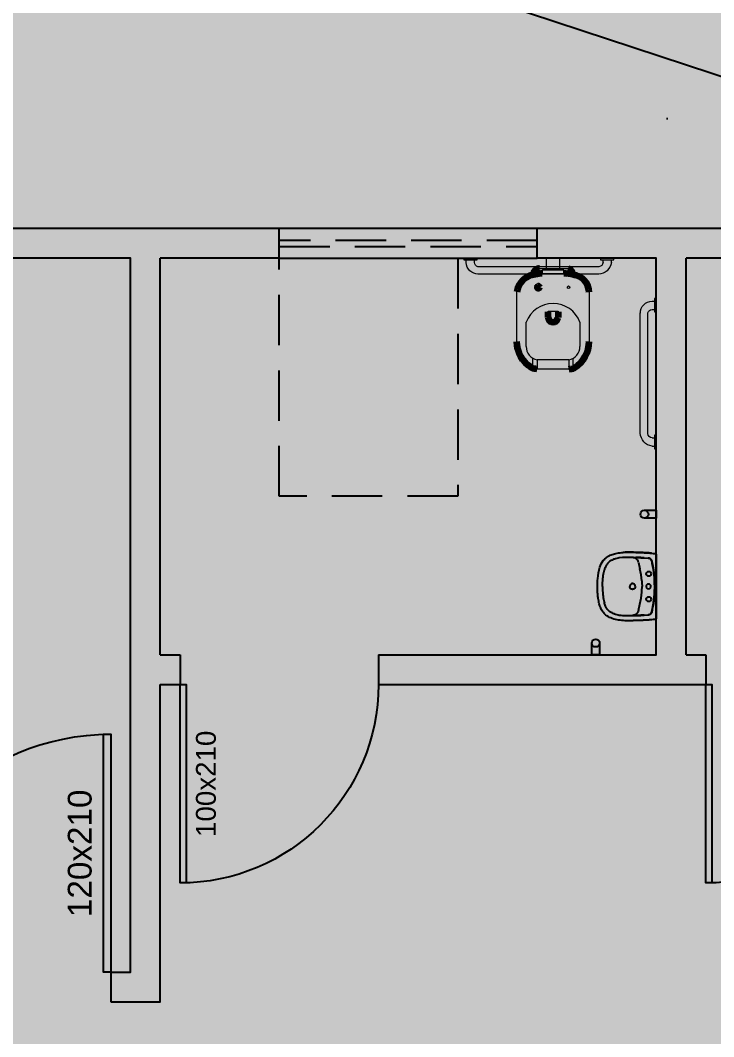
# Model space of a CAD drawing. Header units: centimetres. Extents: x 0 to 1099704, y -139216 to 99734.
# Drawn here: x 854450 to 854799, y -24378 to -23866 of the extents above; entities that cross this region are included whole.
import ezdxf
from ezdxf.enums import TextEntityAlignment as Align

# ---------------------------------------------------------------- set-up
doc = ezdxf.new("R2010")
doc.units = ezdxf.units.CM
doc.header["$LTSCALE"] = 4
doc.linetypes.add('DASHED2', pattern=[9.525, 6.35, -3.175])
for name, color, linetype in [('0.1', 1, 'Continuous'), ('0.2', 2, 'Continuous'), ('0.4', 4, 'Continuous'), ('0.6', 6, 'Continuous'), ('02-CONT', 2, 'Continuous'), ('08', 8, 'Continuous'), ('PDF1_PH - Metal', 253, 'Continuous'), ('PROJEÇÕES', 1, 'DASHED2')]:
    doc.layers.add(name, color=color, linetype=linetype)
doc.layers.add('PDF1_PH - Alv Construir', color=6, linetype='Continuous', lineweight=40)
doc.styles.add('2mm 1-50', font='arial.ttf', dxfattribs={"height": 0.1})

# ---------------------------------------------------------------- blocks, each defined once
blk = doc.blocks.new('1_00e')
blk.add_lwpolyline([(-28.41, -52.25), (-25.41, -52.25), (-25.41, 47.75), (-28.41, 47.75)], close=True)
at = {"color": 1}
blk.add_arc((-28.41, -52.25), 100, 0, 90, dxfattribs=at)
blk = doc.blocks.new('Barra 3')
at = {"layer": 'PDF1_PH - Metal', "lineweight": 9}
for points in [[(19245.14, 25719.84), (19252, 25719.84), (19252, 25718.98), (19245.14, 25718.98)], [(19315, 25719.84), (19321.85, 25719.84), (19321.85, 25718.98), (19315, 25718.98)]]:
    blk.add_lwpolyline(points, close=True, dxfattribs=at)
for points in [[(19246.43, 25717.69), (19246.43, 25718.98)], [(19250.71, 25717.69), (19250.71, 25718.98)], [(19316.28, 25717.69), (19316.28, 25718.98)], [(19320.57, 25717.69), (19320.57, 25718.98)], [(19252.86, 25715.55), (19314.57, 25715.55)], [(19252.86, 25711.69), (19314.57, 25711.69)]]:
    blk.add_lwpolyline(points, dxfattribs=at)
for centre, radius, start, end in [((19253.42, 25718.76), 7.08, 188.6936, 267.1299), ((19253.01, 25717.84), 2.3, 183.7735, 266.2236), ((19314.35, 25717.92), 6.22, 270.0361, 357.9477), ((19314, 25717.77), 2.29, 284.5016, 358.1815)]:
    blk.add_arc(centre, radius, start, end, dxfattribs=at)
blk = doc.blocks.new('bacia sanit')
at = {"layer": 'PDF1_PH - Metal', "lineweight": 9}
for points in [[(16873.71, 24771.42), (16899, 24771.42)], [(16889.14, 24766.71), (16889.57, 24766.71), (16890, 24766.71), (16890.43, 24766.71), (16890.85, 24766.71), (16899.43, 24766.71), (16899.85, 24766.71), (16900.28, 24766.71), (16900.71, 24766.71), (16901.14, 24766.71), (16901.57, 24766.71)], [(16912.79, 24763.28), (16907.67, 24763.28)], [(16861.71, 24745.85), (16861.71, 24746.14), (16861.71, 24759.85), (16861.71, 24760.71)], [(16862.57, 24758.14), (16862.57, 24757.71), (16862.57, 24757.28), (16862.57, 24748.71), (16862.57, 24748.28), (16862.57, 24747.85)], [(16863, 24747.42), (16863, 24747.42), (16863.43, 24747.42), (16863.85, 24747.42), (16864.28, 24747.42), (16864.28, 24753), (16864.28, 24758.57), (16863.85, 24758.57), (16863.43, 24758.57), (16863, 24758.57)], [(16908.43, 24761.14), (16912.71, 24761.14), (16913.14, 24761.14)], [(16908.43, 24761.14), (16908.43, 24760.71), (16908.43, 24760.28), (16908.43, 24759.85), (16908.43, 24759.42), (16908.43, 24758.99), (16908.43, 24758.57), (16908.43, 24758.14), (16908.43, 24757.71), (16908.43, 24757.28), (16908.43, 24756.85), (16908.43, 24756.42)], [(16913.14, 24761.14), (16913.14, 24760.71), (16913.14, 24760.28), (16913.14, 24759.85), (16913.14, 24759.42), (16913.14, 24758.99), (16913.14, 24758.57), (16913.14, 24758.14), (16913.14, 24757.71), (16913.14, 24757.28), (16913.14, 24756.85), (16913.14, 24756.42), (16913.14, 24756), (16913.14, 24755.57), (16913.14, 24755.14), (16913.14, 24754.71), (16913.14, 24754.28), (16913.14, 24753.85), (16913.14, 24753.42), (16913.14, 24753), (16913.14, 24752.57), (16913.14, 24752.14), (16913.14, 24751.71), (16913.14, 24751.28), (16913.14, 24750.85), (16913.14, 24750.42), (16913.14, 24750), (16913.14, 24749.57), (16913.14, 24749.14), (16913.14, 24748.71), (16913.14, 24748.28), (16913.14, 24747.85), (16913.14, 24747.42), (16913.14, 24747), (16913.14, 24746.57), (16913.14, 24746.14), (16913.14, 24745.71), (16913.14, 24745.28), (16913.14, 24744.85)], [(16861.71, 24756.42), (16856.57, 24756.42)], [(16884.43, 24750.42), (16884, 24750.42), (16883.57, 24750.42), (16883.57, 24750.85), (16883.57, 24751.28), (16883.57, 24751.71), (16883.57, 24752.14), (16883.57, 24752.57), (16883.57, 24753), (16883.57, 24753.42), (16883.57, 24753.85), (16883.57, 24754.28), (16883.57, 24754.71), (16883.57, 24755.14), (16883.57, 24755.57), (16884, 24755.57), (16884, 24755.57)], [(16908.43, 24756.42), (16908.43, 24756), (16908.43, 24755.57), (16908.43, 24755.14), (16908.43, 24754.71), (16908.43, 24754.28), (16908.43, 24753.85), (16908.43, 24753.42), (16908.43, 24753), (16908.43, 24752.57), (16908.43, 24752.14), (16908.43, 24751.71), (16908.43, 24751.28), (16908.43, 24750.85), (16908.43, 24750)], [(16861.71, 24749.57), (16856.57, 24749.57)], [(16908.43, 24750), (16908.43, 24749.57), (16908.43, 24749.14), (16908.43, 24748.71), (16908.43, 24748.28), (16908.43, 24747.85), (16908.43, 24747.42), (16908.43, 24747), (16908.43, 24746.57), (16908.43, 24746.14), (16908.43, 24745.71), (16908.43, 24745.28), (16908.43, 24744.85)], [(16912.79, 24742.71), (16907.61, 24742.71)], [(16908.43, 24744.85), (16912.71, 24744.85), (16913.14, 24744.85)], [(16908.43, 24744.85), (16912.71, 24744.85), (16913.14, 24744.85)], [(16901.57, 24739.28), (16901.14, 24739.28), (16900.71, 24739.28), (16900.28, 24739.28), (16899.43, 24739.28), (16890.85, 24739.28), (16890.43, 24739.28), (16890, 24739.28), (16889.57, 24739.28), (16889.14, 24739.28)], [(16899, 24734.57), (16873.71, 24734.57)]]:
    blk.add_lwpolyline(points, dxfattribs=at)
at = {"layer": 'PDF1_PH - Metal', "lineweight": 211}
for points in [[(16913.14, 24761.14, 0.086524), (16912.56, 24763.93, 0.264906), (16899, 24771.42)], [(16913.14, 24744.85, -0.086524), (16912.56, 24742.06, -0.264906), (16899, 24734.57)]]:
    blk.add_lwpolyline(points, format="xyb", dxfattribs=at)
blk.add_lwpolyline([(16889.14, 24753), (16889.14, 24753), (16889.14, 24753)], dxfattribs=at)
at = {"layer": 'PDF1_PH - Metal', "lineweight": 9}
blk.add_circle((16871.35, 24760.92), 0.643, dxfattribs=at)
at = {"layer": 'PDF1_PH - Metal', "lineweight": 211}
blk.add_circle((16871.35, 24745.5), 0.643, dxfattribs=at)
for centre, radius, start, end in [((16873.98, 24762.47), 8.95, 90.3217, 157.8056), ((16864.8, 24759.86), 3.2, 88.1661, 164.6032), ((16890.78, 24757.22), 26.53, 161.0139, 177.0973), ((16885.38, 26015.07), 1259.51, 269.93472, 270.06528), ((16886.55, 24753), 2.59, 275.8679, 84.1321), ((16892.2, 24749.58), 28, 184.427, 198.8013), ((16885.38, 23700.83), 1049.59, 89.92167, 90.07833), ((16864.77, 24745.99), 3.06, 177.2926, 274.2593), ((16875.2, 24744.92), 10.46, 204.627, 261.8049)]:
    blk.add_arc(centre, radius, start, end, dxfattribs=at)
at = {"layer": 'PDF1_PH - Metal', "lineweight": 9}
for centre, radius, start, end in [((16894.4, 24753), 14.69, 110.9822, 249.0178), ((16901.65, 24759.8), 6.91, 11.172, 90.6439), ((16863, 24758.14), 0.429, 90, 180), ((16863, 24747.85), 0.429, 180, 270), ((16901.65, 24746.19), 6.91, 269.3561, 348.828)]:
    blk.add_arc(centre, radius, start, end, dxfattribs=at)
blk = doc.blocks.new('L.51_P')
at = {"layer": '08'}
for p, q in [((-249.5, 0), (-249.2, 0)), ((-249.2, 0), (249.2, 0)), ((249.5, 0), (249.2, 0)), ((-262.3, -36.3), (-262.3, -36.3)), ((-259.4, -8.7), (-259.4, -8.7)), ((-225.5, -94.9), (-223.9, -63.4)), ((-225.5, -95), (-223.8, -63.4)), ((-161.4, -27.5), (-161.4, -27.5)), ((0, -12.3), (0, -12.4)), ((161.4, -27.5), (161.4, -27.5)), ((225.5, -95), (223.8, -63.4)), ((225.5, -94.9), (223.9, -63.4)), ((259.4, -8.7), (259.4, -8.7)), ((262.3, -36.3), (262.3, -36.3)), ((-225.5, -94.9), (-225.5, -95)), ((-188.7, -139.6), (-140.3, -128.7)), ((188.7, -139.6), (140.3, -128.7)), ((225.5, -94.9), (225.5, -95)), ((-268.7, -260), (-268.7, -260)), ((268.7, -260), (268.7, -260)), ((-215.8, -329.2), (-215.8, -329.2)), ((215.8, -329.2), (215.8, -329.2))]:
    blk.add_line(p, q, dxfattribs=at)
at = {"layer": '08', "ltscale": 27.502596}
for centre in [(-100, -59.3), (100, -59.3)]:
    blk.add_circle(centre, 19, dxfattribs=at)
at = {"layer": '08'}
for centre, radius, start, end in [((0, -61.4), 19, 90, 270), ((0, -61.4), 19, 270, 90), ((10.4, -799.9), 687.9, 94.61605, 102.65503), ((-10.4, -799.9), 687.9, 77.34497, 85.38395)]:
    blk.add_arc(centre, radius, start, end, dxfattribs=at)
for centre, major_axis, ratio, start_param, end_param in [((-178.1, -186.8), (-49.3, 11.1), 0.999971, 0.133525, 0.210872), ((-237.8, -179.3), (-7.5, 6.62), 0.993745, 3.733046, 3.862859), ((-237.3, -179.3), (8.41, 5.42), 0.98852, 5.563301, 5.699979), ((0.3, -186.9), (-22.7, 2), 0.992499, 0.072609, 0.200275), ((0.1, -186.7), (-22.5, 0.5), 0.991671, 5.253548, 5.29957), ((0.1, -186.7), (-22.5, 0.9), 0.992169, 5.255337, 5.27196), ((-0.1, -186.7), (22.5, 0.9), 0.992169, 1.011226, 1.027848), ((-0.1, -186.7), (22.5, 0.5), 0.991671, 0.983616, 1.029637), ((-0.3, -186.9), (22.7, 2), 0.992499, 6.08291, 6.210576), ((178.1, -186.8), (49.3, 11.1), 0.999971, 6.072313, 6.14966)]:
    blk.add_ellipse(centre, major_axis=major_axis, ratio=ratio, start_param=start_param, end_param=end_param, dxfattribs=at)
for points, degree, knots in [([(-259.4, -8.7), (-259.3, -7.8), (-259, -6.9), (-258.3, -5.1), (-257.7, -4.1), (-256.2, -2.5), (-255.4, -1.8), (-253.5, -0.8), (-252.5, -0.4), (-250.8, -0.1), (-250.2, 0), (-249.5, 0)], 3, [0, 0, 0, 0, 0.279228, 0.279228, 0.609743, 0.609743, 0.933753, 0.933753, 1.252428, 1.252428, 1.448625, 1.448625, 1.448625, 1.448625]), ([(249.5, 0), (250.6, 0), (251.7, -0.2), (253.6, -0.8), (254.6, -1.3), (256.3, -2.6), (257, -3.3), (258.2, -5), (258.7, -6), (259.2, -7.6), (259.3, -8.1), (259.4, -8.7)], 3, [0, 0, 0, 0, 0.317814, 0.317814, 0.630623, 0.630623, 0.946539, 0.946539, 1.267049, 1.267049, 1.448529, 1.448529, 1.448529, 1.448529]), ([(-268.7, -260), (-270, -239.4), (-270, -218.7), (-269.2, -173.2), (-268.3, -148.4), (-266.7, -104.4), (-265.8, -85.1), (-264.2, -59.8), (-263.8, -53.8), (-263.2, -46.3), (-263.1, -44.8), (-262.8, -41.8), (-262.7, -40.4), (-262.5, -38.5), (-262.4, -37.8), (-262.4, -37), (-262.3, -36.8), (-262.3, -36.4), (-262.3, -36.3), (-262.3, -36.2), (-262.3, -36.2), (-262.3, -36.2)], 3, [0, 0, 0, 0, 6.207574, 6.207574, 13.657131, 13.657131, 19.458927, 19.458927, 21.24929, 21.24929, 21.72619, 21.72619, 22.164181, 22.164181, 22.393053, 22.393053, 22.550017, 22.550017, 22.706555, 22.706555, 22.800287, 22.800287, 22.800287, 22.800287]), ([(-262.3, -36.3), (-262.3, -36.5), (-262.3, -36.7), (-262.4, -36.9), (-262.6, -39.7), (-262.8, -42.6), (-263.1, -45.4), (-263.2, -47), (-263.3, -48.4), (-263.4, -50), (-263.6, -53.1), (-263.9, -56.1), (-264.1, -59.1), (-264.8, -69.8), (-265.4, -80.4), (-265.9, -91), (-266.4, -101.6), (-266.9, -112.2), (-267.3, -122.8), (-267.4, -125.4), (-267.5, -128), (-267.6, -130.6), (-267.7, -133.2), (-267.8, -135.8), (-267.9, -138.4), (-268.4, -151.9), (-268.8, -165.6), (-269.2, -179.3), (-269.3, -183.4), (-269.4, -187.6), (-269.5, -191.7), (-269.5, -195.7), (-269.6, -199.6), (-269.7, -203.5), (-269.9, -221.4), (-269.9, -239.3), (-268.9, -257.2), (-268.8, -258.1), (-268.7, -259.1), (-268.7, -260)], 3, [171.986581, 171.986581, 171.986581, 171.986581, 172.747492, 172.747492, 172.747492, 184.841953, 184.841953, 184.841953, 191.474069, 191.474069, 191.474069, 204.41633, 204.41633, 204.41633, 249.640497, 249.640497, 249.640497, 294.864664, 294.864664, 294.864664, 305.912278, 305.912278, 305.912278, 316.959891, 316.959891, 316.959891, 374.321134, 374.321134, 374.321134, 391.68978, 391.68978, 391.68978, 408.14059, 408.14059, 408.14059, 482.929639, 482.929639, 482.929639, 486.839965, 486.839965, 486.839965, 486.839965]), ([(-223.9, -63.4), (-223.6, -57.9), (-221.8, -52.5), (-218.7, -48), (-216.5, -44.8), (-213.7, -42), (-210.5, -39.9), (-207.5, -38), (-204.3, -36.5), (-200.9, -35.8)], 3, [10.913289, 10.913289, 10.913289, 10.913289, 33.960328, 33.960328, 33.960328, 50.289489, 50.289489, 50.289489, 65.056953, 65.056953, 65.056953, 65.056953]), ([(-200.8, -35.8), (-205.4, -36.9), (-209.7, -38.9), (-213.6, -41.7), (-219, -47.5), (-222.2, -54.5), (-223.1, -57.4), (-223.7, -60.4), (-223.8, -63.4)], 5, [7.912422, 7.912422, 7.912422, 7.912422, 7.912422, 7.912422, 31.991346, 31.991346, 31.991346, 47.45316, 47.45316, 47.45316, 47.45316, 47.45316, 47.45316]), ([(-200.9, -35.8), (-176.6, -30.1), (-152.2, -25.2), (-127.7, -21.3), (-94.4, -17), (-60.9, -14.4), (-52.1, -13.8), (-43.2, -13.3), (-34.3, -13)], 5, [234.918202, 234.918202, 234.918202, 234.918202, 234.918202, 234.918202, 410.549748, 410.549748, 410.549748, 473.914825, 473.914825, 473.914825, 473.914825, 473.914825, 473.914825]), ([(0, -12.4), (-60.2, -12.4), (-120.3, -18.7), (-179.8, -31.2), (-186.8, -32.7), (-193.8, -34.2), (-200.8, -35.8)], 3, [460.253252, 460.253252, 460.253252, 460.253252, 715.762091, 715.762091, 715.762091, 745.806363, 745.806363, 745.806363, 745.806363]), ([(-34.3, -13), (-30.3, -12.8), (-26.3, -12.7), (-22.3, -12.6), (-15.4, -12.4), (-8.5, -12.3), (-1.6, -12.3), (-1.1, -12.3), (-0.5, -12.3), (0, -12.3)], 3, [59.347784, 59.347784, 59.347784, 59.347784, 76.617445, 76.617445, 76.617445, 106.129652, 106.129652, 106.129652, 108.418766, 108.418766, 108.418766, 108.418766]), ([(34.3, -13), (30.3, -12.8), (26.3, -12.7), (22.3, -12.6), (15.4, -12.4), (8.5, -12.3), (1.6, -12.3), (1.1, -12.3), (0.5, -12.3), (0, -12.3)], 3, [59.347784, 59.347784, 59.347784, 59.347784, 76.617445, 76.617445, 76.617445, 106.129652, 106.129652, 106.129652, 108.418717, 108.418717, 108.418717, 108.418717]), ([(0, -12.4), (60.2, -12.4), (120.3, -18.7), (179.8, -31.2), (186.8, -32.7), (193.8, -34.2), (200.8, -35.8)], 3, [460.253227, 460.253227, 460.253227, 460.253227, 715.76204, 715.76204, 715.76204, 745.806363, 745.806363, 745.806363, 745.806363]), ([(200.9, -35.8), (176.6, -30.1), (152.2, -25.2), (127.7, -21.3), (94.4, -17), (60.9, -14.4), (52.1, -13.8), (43.2, -13.3), (34.3, -13)], 5, [234.918202, 234.918202, 234.918202, 234.918202, 234.918202, 234.918202, 410.549748, 410.549748, 410.549748, 473.914825, 473.914825, 473.914825, 473.914825, 473.914825, 473.914825]), ([(200.8, -35.8), (206.3, -37.1), (211.3, -40), (215.3, -44), (216.8, -45.6), (218.2, -47.3), (219.4, -49.2), (222, -53.5), (223.6, -58.4), (223.8, -63.4)], 3, [7.912424, 7.912424, 7.912424, 7.912424, 25.178369, 25.178369, 25.178369, 31.991348, 31.991348, 31.991348, 47.45316, 47.45316, 47.45316, 47.45316]), ([(223.9, -63.4), (223.6, -57.9), (221.8, -52.5), (218.7, -48), (216.5, -44.8), (213.7, -42), (210.5, -39.9), (207.5, -38), (204.3, -36.5), (200.9, -35.8)], 3, [10.913289, 10.913289, 10.913289, 10.913289, 33.960328, 33.960328, 33.960328, 50.289489, 50.289489, 50.289489, 65.056953, 65.056953, 65.056953, 65.056953]), ([(262.3, -36.2), (262.3, -36.2), (262.3, -36.2), (262.3, -36.3), (262.3, -36.3), (262.3, -36.5), (262.3, -36.6), (262.4, -37), (262.4, -37.4), (262.5, -38.2), (262.5, -38.6), (262.6, -39.7), (262.7, -40.4), (262.8, -42.2), (262.9, -43.3), (263.2, -46.8), (263.4, -49.1), (264.1, -58.1), (264.5, -64.7), (265.8, -85.9), (266.5, -100.5), (268.1, -141.3), (269, -167.6), (270, -215.9), (270.1, -238), (268.7, -260)], 3, [0.212871, 0.212871, 0.212871, 0.212871, 0.307715, 0.307715, 0.417994, 0.417994, 0.518366, 0.518366, 0.682318, 0.682318, 0.844684, 0.844684, 1.063629, 1.063629, 1.413977, 1.413977, 2.124866, 2.124866, 4.109013, 4.109013, 8.503951, 8.503951, 16.390189, 16.390189, 23.015496, 23.015496, 23.015496, 23.015496]), ([(262.3, -36.3), (262.3, -36.5), (262.3, -36.7), (262.4, -36.9), (262.6, -39.7), (262.8, -42.6), (263.1, -45.4), (263.2, -47), (263.3, -48.4), (263.4, -50), (263.6, -53.1), (263.9, -56.1), (264.1, -59.1), (264.8, -69.8), (265.4, -80.4), (265.9, -91), (266.4, -101.6), (266.9, -112.2), (267.3, -122.8), (267.4, -125.4), (267.5, -128), (267.6, -130.6), (267.7, -133.2), (267.8, -135.8), (267.9, -138.4), (268.4, -151.9), (268.8, -165.6), (269.2, -179.3), (269.3, -183.4), (269.4, -187.6), (269.5, -191.7), (269.5, -195.7), (269.6, -199.6), (269.7, -203.5), (269.9, -221.4), (269.9, -239.3), (268.9, -257.2), (268.8, -258.1), (268.7, -259.1), (268.7, -260)], 3, [171.986581, 171.986581, 171.986581, 171.986581, 172.747492, 172.747492, 172.747492, 184.841953, 184.841953, 184.841953, 191.474069, 191.474069, 191.474069, 204.41633, 204.41633, 204.41633, 249.640497, 249.640497, 249.640497, 294.864664, 294.864664, 294.864664, 305.912278, 305.912278, 305.912278, 316.959891, 316.959891, 316.959891, 374.321134, 374.321134, 374.321134, 391.68978, 391.68978, 391.68978, 408.14059, 408.14059, 408.14059, 482.929639, 482.929639, 482.929639, 486.839965, 486.839965, 486.839965, 486.839965]), ([(-228.3, -172.5), (-228.3, -172.4), (-228.3, -172.4), (-228.3, -172.3), (-228.2, -171.2), (-228.2, -170.1), (-228.2, -169), (-228.2, -166.6), (-228.2, -164.2), (-228.2, -162.9), (-228.2, -160.4), (-228.2, -157.9), (-228.2, -156.7), (-228.2, -154), (-228.2, -151.2), (-228.2, -149.7), (-228.2, -147.8), (-228.2, -145.8), (-228.2, -145.5), (-228.2, -143.1), (-228.1, -140.8), (-228.1, -138.7), (-227.9, -134.9), (-227.8, -131), (-227.7, -129.2), (-227.4, -125.2), (-227.2, -121.1), (-227, -118.9), (-226.7, -113.4), (-226.3, -107.9), (-226.1, -104.6), (-225.9, -101), (-225.6, -97.3), (-225.6, -96.9), (-225.6, -96.3), (-225.6, -95.6), (-225.5, -95.4), (-225.5, -95.2), (-225.5, -94.9)], 5, [546.249188, 546.249188, 546.249188, 546.249188, 546.249188, 546.249188, 546.773913, 546.773913, 546.773913, 554.287654, 554.287654, 554.287654, 563.875311, 563.875311, 563.875311, 572.16967, 572.16967, 572.16967, 583.42676, 583.42676, 583.42676, 585.726164, 585.726164, 585.726164, 600.370766, 600.370766, 600.370766, 613.069318, 613.069318, 613.069318, 629.14404, 629.14404, 629.14404, 652.058764, 652.058764, 652.058764, 654.921465, 654.921465, 654.921465, 656.548424, 656.548424, 656.548424, 656.548424, 656.548424, 656.548424]), ([(-228.3, -172.5), (-228.3, -172.5), (-228.3, -172.4), (-228.3, -172.4), (-228.2, -169.8), (-228.2, -167.2), (-228.1, -164.7), (-228.1, -162.2), (-228.1, -159.7)], 5, [-26.00391, -26.00391, -26.00391, -26.00391, -26.00391, -26.00391, -25.733695, -25.733695, -25.733695, -13.019576, -13.019576, -13.019576, -13.019576, -13.019576, -13.019576]), ([(-225.5, -95), (-225.7, -98.8), (-225.9, -102.7), (-226.2, -106.5), (-226.4, -110.6), (-226.7, -114.7), (-227, -118.8), (-227.3, -122.8), (-227.5, -126.9), (-227.7, -131), (-227.8, -133.7), (-228, -136.4), (-228, -139.2), (-228.1, -140.8), (-228.1, -142.4), (-228.2, -143.9)], 3, [161.339345, 161.339345, 161.339345, 161.339345, 177.77484, 177.77484, 177.77484, 195.119077, 195.119077, 195.119077, 212.353229, 212.353229, 212.353229, 223.772837, 223.772837, 223.772837, 230.426393, 230.426393, 230.426393, 230.426393]), ([(-228.2, -143.9), (-228.2, -144.6), (-228.2, -145.2), (-228.2, -145.8), (-228.2, -146), (-228.2, -146.2), (-228.2, -146.4), (-228.2, -148.4), (-228.2, -150.4), (-228.2, -152.2), (-228.1, -153.3), (-228.1, -154.3), (-228.1, -155.4), (-228.1, -156.8), (-228.1, -158.2), (-228.1, -159.6), (-228.1, -159.6), (-228.1, -159.7), (-228.1, -159.7)], 3, [0, 0, 0, 0, 2.396491, 2.396491, 2.396491, 3.195399, 3.195399, 3.195399, 10.963495, 10.963495, 10.963495, 15.609873, 15.609873, 15.609873, 22.232893, 22.232893, 22.232893, 22.470867, 22.470867, 22.470867, 22.470867]), ([(-188.7, -139.6), (-195.8, -141.1), (-202.6, -144.3), (-208.4, -148.8), (-211, -150.8), (-213.4, -153.1), (-215.5, -155.6), (-215.8, -155.9), (-216, -156.2), (-216.3, -156.5), (-221.4, -162.7), (-224.9, -170.1), (-226.5, -178), (-226.7, -178.6), (-226.8, -179.3), (-226.9, -180)], 3, [18.593861, 18.593861, 18.593861, 18.593861, 48.620819, 48.620819, 48.620819, 61.987959, 61.987959, 61.987959, 63.593601, 63.593601, 63.593601, 96.318173, 96.318173, 96.318173, 99.127558, 99.127558, 99.127558, 99.127558]), ([(-45, -114.2), (-40.8, -113.9), (-36.6, -113.6), (-32.4, -113.3), (-28.2, -113.1), (-24, -112.9), (-19.8, -112.7), (-13.2, -112.4), (-6.6, -112.3), (0, -112.3)], 3, [388.454766, 388.454766, 388.454766, 388.454766, 406.384907, 406.384907, 406.384907, 424.400948, 424.400948, 424.400948, 452.696543, 452.696543, 452.696543, 452.696543]), ([(45, -114.2), (40.8, -113.9), (36.6, -113.6), (32.4, -113.3), (28.2, -113.1), (24, -112.9), (19.8, -112.7), (13.2, -112.4), (6.6, -112.3), (0, -112.3)], 3, [388.454766, 388.454766, 388.454766, 388.454766, 406.384907, 406.384907, 406.384907, 424.400948, 424.400948, 424.400948, 452.696543, 452.696543, 452.696543, 452.696543]), ([(188.7, -139.6), (195.8, -141.1), (202.6, -144.3), (208.4, -148.8), (211, -150.8), (213.4, -153.1), (215.5, -155.6), (215.8, -155.9), (216, -156.2), (216.3, -156.5), (221.4, -162.7), (224.9, -170.1), (226.5, -178), (226.7, -178.6), (226.8, -179.3), (226.9, -180)], 3, [18.593861, 18.593861, 18.593861, 18.593861, 48.620819, 48.620819, 48.620819, 61.987959, 61.987959, 61.987959, 63.593601, 63.593601, 63.593601, 96.318173, 96.318173, 96.318173, 99.127558, 99.127558, 99.127558, 99.127558]), ([(228.2, -172.5), (228.2, -172.4), (228.2, -172.4), (228.2, -172.3), (228.2, -171.2), (228.2, -170.1), (228.2, -169), (228.2, -166.6), (228.2, -164.2), (228.2, -162.9), (228.2, -160.4), (228.2, -157.9), (228.2, -156.7), (228.2, -154), (228.2, -151.2), (228.2, -149.7), (228.2, -147.8), (228.2, -145.8), (228.2, -145.5), (228.2, -143.1), (228.1, -140.8), (228.1, -138.7), (227.9, -134.9), (227.8, -131), (227.7, -129.2), (227.4, -125.2), (227.2, -121.1), (227, -118.9), (226.7, -113.4), (226.3, -107.9), (226.1, -104.6), (225.9, -101), (225.6, -97.3), (225.6, -96.9), (225.6, -96.3), (225.6, -95.6), (225.5, -95.4), (225.5, -95.2), (225.5, -94.9)], 5, [546.249188, 546.249188, 546.249188, 546.249188, 546.249188, 546.249188, 546.773913, 546.773913, 546.773913, 554.287654, 554.287654, 554.287654, 563.875311, 563.875311, 563.875311, 572.16967, 572.16967, 572.16967, 583.42676, 583.42676, 583.42676, 585.726164, 585.726164, 585.726164, 600.370766, 600.370766, 600.370766, 613.069318, 613.069318, 613.069318, 629.14404, 629.14404, 629.14404, 652.058764, 652.058764, 652.058764, 654.921465, 654.921465, 654.921465, 656.548424, 656.548424, 656.548424, 656.548424, 656.548424, 656.548424]), ([(225.5, -95), (225.7, -98.8), (225.9, -102.7), (226.2, -106.5), (226.4, -110.6), (226.7, -114.7), (227, -118.8), (227.3, -122.8), (227.5, -126.9), (227.7, -131), (227.8, -133.7), (228, -136.4), (228, -139.2), (228.1, -140.8), (228.1, -142.4), (228.2, -143.9)], 3, [161.339345, 161.339345, 161.339345, 161.339345, 177.77484, 177.77484, 177.77484, 195.119077, 195.119077, 195.119077, 212.353229, 212.353229, 212.353229, 223.772837, 223.772837, 223.772837, 230.426393, 230.426393, 230.426393, 230.426393]), ([(228.2, -143.9), (228.2, -144.6), (228.2, -145.2), (228.2, -145.8), (228.2, -146), (228.2, -146.2), (228.2, -146.4), (228.2, -148.4), (228.2, -150.4), (228.2, -152.2), (228.1, -153.3), (228.1, -154.3), (228.1, -155.4), (228.1, -156.8), (228.1, -158.2), (228.1, -159.6), (228.1, -159.6), (228.1, -159.7), (228.1, -159.7)], 3, [0, 0, 0, 0, 2.396491, 2.396491, 2.396491, 3.195399, 3.195399, 3.195399, 10.963495, 10.963495, 10.963495, 15.609873, 15.609873, 15.609873, 22.232893, 22.232893, 22.232893, 22.470867, 22.470867, 22.470867, 22.470867]), ([(228.2, -172.5), (228.2, -172.5), (228.2, -172.4), (228.2, -172.4), (228.2, -169.8), (228.2, -167.2), (228.1, -164.7), (228.1, -162.2), (228.1, -159.7)], 5, [-26.00391, -26.00391, -26.00391, -26.00391, -26.00391, -26.00391, -25.733695, -25.733695, -25.733695, -13.019576, -13.019576, -13.019576, -13.019576, -13.019576, -13.019576]), ([(-227.9, -180.7), (-227.9, -180.7), (-227.9, -180.7), (-228, -180.7), (-228, -180.8), (-228, -180.8), (-228, -180.8), (-228, -180.8), (-228, -180.8), (-228, -180.8), (-228, -180.9), (-228.1, -180.9), (-228.1, -180.9), (-228.1, -181), (-228.1, -181.1), (-228.2, -181.2), (-228.2, -181.2), (-228.2, -181.2), (-228.2, -181.3), (-228.2, -181.4), (-228.3, -181.6), (-228.3, -181.9), (-228.3, -182), (-228.4, -182.2), (-228.4, -182.3)], 3, [0.000033, 0.000033, 0.000033, 0.000033, 1.898401, 1.898401, 1.898401, 2.370761, 2.370761, 2.370761, 3.823236, 3.823236, 3.823236, 5.758149, 5.758149, 5.758149, 9.592202, 9.592202, 9.592202, 9.856292, 9.856292, 9.856292, 15.276244, 15.276244, 15.276244, 18.99372, 18.99372, 18.99372, 18.99372]), ([(-228.4, -182.3), (-228.4, -182.2), (-228.4, -182.1), (-228.4, -182), (-228.3, -181.8), (-228.3, -181.7), (-228.3, -181.5)], 3, [11.170476, 11.170476, 11.170476, 11.170476, 15.411887, 15.411887, 15.411887, 21.204547, 21.204547, 21.204547, 21.204547]), ([(-228.3, -181.5), (-228.3, -180.9), (-228.3, -180.2), (-228.3, -179.6), (-228.3, -178.3), (-228.3, -177), (-228.3, -176.4), (-228.3, -175.5), (-228.3, -174.5), (-228.3, -174.2), (-228.3, -173.7), (-228.3, -173.2), (-228.3, -173.1), (-228.3, -172.9), (-228.3, -172.7), (-228.3, -172.6), (-228.3, -172.6), (-228.3, -172.5)], 5, [532.079054, 532.079054, 532.079054, 532.079054, 532.079054, 532.079054, 536.567488, 536.567488, 536.567488, 541.060364, 541.060364, 541.060364, 543.310398, 543.310398, 543.310398, 544.435445, 544.435445, 544.435445, 544.830456, 544.830456, 544.830456, 544.830456, 544.830456, 544.830456]), ([(-227.8, -179.4), (-227.8, -179.4), (-227.9, -179.5), (-227.9, -179.5), (-228, -179.6), (-228.1, -179.9), (-228.1, -180.1), (-228.2, -180.3), (-228.2, -180.5), (-228.2, -180.7), (-228.3, -180.9), (-228.3, -181.1), (-228.3, -181.3), (-228.3, -181.3), (-228.3, -181.4), (-228.3, -181.5)], 3, [95.867328, 95.867328, 95.867328, 95.867328, 97.58866, 97.58866, 97.58866, 102.978619, 102.978619, 102.978619, 105.844941, 105.844941, 105.844941, 108.501415, 108.501415, 108.501415, 109.427734, 109.427734, 109.427734, 109.427734]), ([(-227.4, -180.7), (-227.5, -180.6), (-227.6, -180.6), (-227.7, -180.6), (-227.7, -180.6), (-227.8, -180.6), (-227.8, -180.6), (-227.8, -180.6), (-227.8, -180.6), (-227.8, -180.6), (-227.8, -180.6), (-227.8, -180.6), (-227.8, -180.6), (-227.8, -180.6), (-227.8, -180.6), (-227.9, -180.6), (-227.9, -180.7), (-227.9, -180.7), (-227.9, -180.7), (-227.9, -180.7), (-227.9, -180.7), (-227.9, -180.7), (-227.9, -180.7), (-227.9, -180.7), (-227.9, -180.7), (-227.9, -180.7), (-227.9, -180.7), (-227.9, -180.7)], 3, [86.606266, 86.606266, 86.606266, 86.606266, 91.112306, 91.112306, 91.112306, 94.304072, 94.304072, 94.304072, 94.448856, 94.448856, 94.448856, 94.726754, 94.726754, 94.726754, 95.005146, 95.005146, 95.005146, 95.521507, 95.521507, 95.521507, 95.779688, 95.779688, 95.779688, 95.976047, 95.976047, 95.976047, 96.03782, 96.03782, 96.03782, 96.03782]), ([(-227.3, -179.4), (-227.3, -179.4), (-227.4, -179.3), (-227.4, -179.3), (-227.4, -179.3), (-227.5, -179.2), (-227.5, -179.2), (-227.6, -179.2), (-227.6, -179.2), (-227.6, -179.2), (-227.6, -179.2), (-227.7, -179.2), (-227.7, -179.3), (-227.7, -179.3), (-227.7, -179.3), (-227.7, -179.3), (-227.7, -179.3), (-227.7, -179.3), (-227.7, -179.3), (-227.7, -179.3), (-227.7, -179.3), (-227.7, -179.3), (-227.7, -179.3), (-227.7, -179.3), (-227.7, -179.3), (-227.7, -179.3), (-227.7, -179.3), (-227.8, -179.3), (-227.8, -179.3), (-227.8, -179.3), (-227.8, -179.3), (-227.8, -179.3), (-227.8, -179.3), (-227.8, -179.3), (-227.8, -179.3), (-227.8, -179.4), (-227.8, -179.4), (-227.8, -179.4), (-227.8, -179.4), (-227.8, -179.4), (-227.8, -179.4), (-227.8, -179.4), (-227.8, -179.4), (-227.8, -179.4), (-227.8, -179.4), (-227.8, -179.4)], 3, [86.606266, 86.606266, 86.606266, 86.606266, 87.728641, 87.728641, 87.728641, 90.455187, 90.455187, 90.455187, 92.379628, 92.379628, 92.379628, 93.341849, 93.341849, 93.341849, 93.82296, 93.82296, 93.82296, 94.063516, 94.063516, 94.063516, 94.304072, 94.304072, 94.304072, 94.448856, 94.448856, 94.448856, 94.726754, 94.726754, 94.726754, 94.86595, 94.86595, 94.86595, 95.005146, 95.005146, 95.005146, 95.521507, 95.521507, 95.521507, 95.779688, 95.779688, 95.779688, 95.976047, 95.976047, 95.976047, 96.037867, 96.037867, 96.037867, 96.037867]), ([(-227.4, -180.7), (-227.4, -180.8), (-227.3, -180.8), (-227.3, -180.8), (-227.2, -180.8), (-227.2, -180.7), (-227.1, -180.6), (-227.1, -180.6), (-227.1, -180.5), (-227, -180.4), (-227, -180.3), (-227, -180.3), (-227, -180.2), (-227, -180.2), (-226.9, -180.1), (-226.9, -180.1), (-226.9, -180.1), (-226.9, -180), (-226.9, -180)], 3, [0, 0, 0, 0, 3.948132, 3.948132, 3.948132, 6.907098, 6.907098, 6.907098, 9.485674, 9.485674, 9.485674, 10.686492, 10.686492, 10.686492, 11.887309, 11.887309, 11.887309, 12.708565, 12.708565, 12.708565, 12.708565]), ([(-227.3, -179.4), (-227.3, -179.6), (-227.2, -179.8), (-227.2, -179.9), (-227.2, -179.9), (-227.2, -179.9), (-227.2, -179.9), (-227.2, -180), (-227.1, -180), (-227.1, -180), (-227.1, -180.1), (-227.1, -180.1), (-227, -180.1), (-227, -180.1), (-227, -180.1), (-227, -180.1), (-227, -180.1), (-227, -180), (-227, -180), (-227, -180), (-226.9, -180), (-226.9, -180), (-226.9, -180), (-226.9, -180), (-226.9, -180)], 3, [0, 0, 0, 0, 0.1444645, 0.1444645, 0.1444645, 0.1538416, 0.1538416, 0.1538416, 0.2328101, 0.2328101, 0.2328101, 0.2720552, 0.2720552, 0.2720552, 0.294529, 0.294529, 0.294529, 0.3195248, 0.3195248, 0.3195248, 0.3450333, 0.3450333, 0.3450333, 0.3642456, 0.3642456, 0.3642456, 0.3642456]), ([(-12, -167.9), (-12, -167.9), (-12, -167.9), (-12, -167.9), (-12.2, -168), (-12.3, -168.1), (-12.5, -168.2), (-15.3, -170.1), (-17.8, -172.5), (-19.6, -175.2), (-21.4, -179.1), (-22.2, -183.1), (-22.3, -184), (-22.4, -185), (-22.5, -186), (-22.5, -186.1), (-22.5, -186.2), (-22.5, -186.4), (-22.5, -186.4), (-22.5, -186.5), (-22.5, -186.6)], 5, [23.677366, 23.677366, 23.677366, 23.677366, 23.677366, 23.677366, 23.697783, 23.697783, 23.697783, 25.117395, 25.117395, 25.117395, 50.594375, 50.594375, 50.594375, 58.007217, 58.007217, 58.007217, 58.536706, 58.536706, 58.536706, 59.055614, 59.055614, 59.055614, 59.055614, 59.055614, 59.055614]), ([(-22.4, -189.4), (-22.3, -189.5), (-22.3, -189.6), (-22.3, -189.7), (-21.8, -194.3), (-19.7, -198.7), (-16.6, -202.1), (-16, -202.8), (-15.3, -203.5), (-14.6, -204.1), (-12.6, -205.8), (-10.2, -207.1), (-7.8, -208), (-5.3, -208.9), (-2.6, -209.4), (0, -209.4)], 3, [27.245857, 27.245857, 27.245857, 27.245857, 27.597992, 27.597992, 27.597992, 49.768775, 49.768775, 49.768775, 54.290067, 54.290067, 54.290067, 66.913295, 66.913295, 66.913295, 79.527914, 79.527914, 79.527914, 79.527914]), ([(22.4, -189.4), (22.3, -189.5), (22.3, -189.6), (22.3, -189.7), (21.8, -194.3), (19.7, -198.7), (16.6, -202.1), (16, -202.8), (15.3, -203.5), (14.6, -204.1), (12.6, -205.8), (10.2, -207.1), (7.8, -208), (5.3, -208.9), (2.6, -209.4), (0, -209.4)], 3, [27.245857, 27.245857, 27.245857, 27.245857, 27.597992, 27.597992, 27.597992, 49.768775, 49.768775, 49.768775, 54.290067, 54.290067, 54.290067, 66.913295, 66.913295, 66.913295, 79.528565, 79.528565, 79.528565, 79.528565]), ([(12, -167.9), (12, -167.9), (12, -167.9), (12, -167.9), (12.2, -168), (12.3, -168.1), (12.5, -168.2), (15.3, -170.1), (17.8, -172.5), (19.6, -175.2), (21.4, -179.1), (22.2, -183.1), (22.3, -184), (22.4, -185), (22.5, -186), (22.5, -186.1), (22.5, -186.2), (22.5, -186.4), (22.5, -186.4), (22.5, -186.5), (22.5, -186.6)], 5, [23.677366, 23.677366, 23.677366, 23.677366, 23.677366, 23.677366, 23.697783, 23.697783, 23.697783, 25.117395, 25.117395, 25.117395, 50.594375, 50.594375, 50.594375, 58.007217, 58.007217, 58.007217, 58.536706, 58.536706, 58.536706, 59.055614, 59.055614, 59.055614, 59.055614, 59.055614, 59.055614]), ([(224.7, -291), (227.3, -273.8), (228.5, -256.4), (228.9, -223), (228.9, -207), (228.6, -191)], 3, [0.000002, 0.000002, 0.000002, 0.000002, 5.212146, 5.212146, 10.015536, 10.015536, 10.015536, 10.015536]), ([(227.4, -180.7), (227.4, -180.8), (227.3, -180.8), (227.3, -180.8), (227.2, -180.8), (227.2, -180.7), (227.1, -180.6), (227.1, -180.6), (227.1, -180.5), (227, -180.4), (227, -180.3), (227, -180.3), (227, -180.2), (227, -180.2), (226.9, -180.1), (226.9, -180.1), (226.9, -180.1), (226.9, -180), (226.9, -180)], 3, [0, 0, 0, 0, 3.948132, 3.948132, 3.948132, 6.907098, 6.907098, 6.907098, 9.485674, 9.485674, 9.485674, 10.686492, 10.686492, 10.686492, 11.887309, 11.887309, 11.887309, 12.708565, 12.708565, 12.708565, 12.708565]), ([(227.4, -180.7), (227.5, -180.6), (227.6, -180.6), (227.7, -180.6), (227.7, -180.6), (227.8, -180.6), (227.8, -180.6), (227.8, -180.6), (227.8, -180.6), (227.8, -180.6), (227.8, -180.6), (227.8, -180.6), (227.8, -180.6), (227.8, -180.6), (227.8, -180.6), (227.9, -180.6), (227.9, -180.7), (227.9, -180.7), (227.9, -180.7), (227.9, -180.7), (227.9, -180.7), (227.9, -180.7), (227.9, -180.7), (227.9, -180.7), (227.9, -180.7), (227.9, -180.7), (227.9, -180.7), (227.9, -180.7)], 3, [86.606266, 86.606266, 86.606266, 86.606266, 91.112306, 91.112306, 91.112306, 94.304072, 94.304072, 94.304072, 94.448856, 94.448856, 94.448856, 94.726754, 94.726754, 94.726754, 95.005146, 95.005146, 95.005146, 95.521507, 95.521507, 95.521507, 95.779688, 95.779688, 95.779688, 95.976047, 95.976047, 95.976047, 96.03782, 96.03782, 96.03782, 96.03782]), ([(227.9, -180.7), (227.9, -180.7), (227.9, -180.7), (228, -180.7), (228, -180.8), (228, -180.8), (228, -180.8), (228, -180.8), (228, -180.8), (228, -180.8), (228, -180.9), (228.1, -180.9), (228.1, -180.9), (228.1, -181), (228.1, -181.1), (228.2, -181.2), (228.2, -181.2), (228.2, -181.2), (228.2, -181.3), (228.2, -181.4), (228.3, -181.6), (228.3, -181.9), (228.3, -182), (228.4, -182.2), (228.4, -182.3)], 3, [0.000033, 0.000033, 0.000033, 0.000033, 1.898401, 1.898401, 1.898401, 2.370761, 2.370761, 2.370761, 3.823236, 3.823236, 3.823236, 5.758149, 5.758149, 5.758149, 9.592202, 9.592202, 9.592202, 9.856292, 9.856292, 9.856292, 15.276244, 15.276244, 15.276244, 18.99372, 18.99372, 18.99372, 18.99372]), ([(228.3, -181.5), (228.3, -180.9), (228.3, -180.2), (228.3, -179.6), (228.3, -178.3), (228.3, -177), (228.3, -176.4), (228.3, -175.5), (228.3, -174.5), (228.3, -174.2), (228.3, -173.7), (228.3, -173.2), (228.3, -173.1), (228.3, -172.9), (228.2, -172.7), (228.2, -172.6), (228.2, -172.6), (228.2, -172.5)], 5, [532.079054, 532.079054, 532.079054, 532.079054, 532.079054, 532.079054, 536.567488, 536.567488, 536.567488, 541.060364, 541.060364, 541.060364, 543.310398, 543.310398, 543.310398, 544.435445, 544.435445, 544.435445, 544.830456, 544.830456, 544.830456, 544.830456, 544.830456, 544.830456]), ([(228.4, -182.3), (228.4, -182.2), (228.4, -182.1), (228.4, -182), (228.3, -181.8), (228.3, -181.7), (228.3, -181.5)], 3, [11.170476, 11.170476, 11.170476, 11.170476, 15.411887, 15.411887, 15.411887, 21.204547, 21.204547, 21.204547, 21.204547]), ([(-61.7, -461), (-92.2, -458), (-123, -453.9), (-170.6, -438.2), (-188.7, -429.6), (-213.7, -410), (-222.4, -401), (-236.1, -382.3), (-241.6, -372.7), (-251, -352), (-254.8, -340.7), (-259.7, -322.6), (-261.2, -315.8), (-262.6, -309)], 3, [0, 0, 0, 0, 9.188374, 9.188374, 15.03441, 15.03441, 18.713973, 18.713973, 21.993411, 21.993411, 25.540766, 25.540766, 27.624534, 27.624534, 27.624534, 27.624534]), ([(262.6, -309), (259.2, -326.1), (254.6, -343), (241.9, -372.8), (234.2, -386), (217.2, -406.6), (208.4, -414.7), (189.8, -427.9), (180.1, -433.1), (159.2, -442.2), (147.9, -445.9), (122.6, -452.5), (108.5, -455.1), (83.6, -458.7), (72.7, -460), (61.7, -461)], 3, [0, 0, 0, 0, 5.216879, 5.216879, 9.702198, 9.702198, 13.238129, 13.238129, 16.51865, 16.51865, 20.081508, 20.081508, 24.355161, 24.355161, 27.647025, 27.647025, 27.647025, 27.647025]), ([(-215.8, -329.2), (-215.3, -330.7), (-214.8, -332.2), (-214.2, -333.6), (-212.6, -338.3), (-210.7, -342.8), (-208.6, -347.3), (-205.7, -353.4), (-202.3, -359.3), (-198.4, -364.9), (-194.8, -370), (-190.7, -374.8), (-186.2, -379.2), (-179.9, -385.3), (-172.8, -390.5), (-165.1, -394.9), (-159.2, -398.2), (-152.9, -401.1), (-146.4, -403.6), (-141.1, -405.7), (-135.6, -407.5), (-130, -409)], 3, [544.291877, 544.291877, 544.291877, 544.291877, 550.872534, 550.872534, 550.872534, 571.780058, 571.780058, 571.780058, 601.038921, 601.038921, 601.038921, 628.392297, 628.392297, 628.392297, 666.157842, 666.157842, 666.157842, 694.913085, 694.913085, 694.913085, 718.447591, 718.447591, 718.447591, 718.447591]), ([(215.8, -329.2), (215.3, -330.7), (214.8, -332.2), (214.2, -333.6), (212.6, -338.3), (210.7, -342.8), (208.6, -347.3), (205.7, -353.4), (202.3, -359.3), (198.4, -364.9), (194.8, -370), (190.7, -374.8), (186.2, -379.2), (179.9, -385.3), (172.8, -390.5), (165.1, -394.9), (159.2, -398.2), (152.9, -401.1), (146.4, -403.6), (141.1, -405.7), (135.6, -407.5), (130, -409)], 3, [544.291877, 544.291877, 544.291877, 544.291877, 550.872534, 550.872534, 550.872534, 571.780058, 571.780058, 571.780058, 601.038921, 601.038921, 601.038921, 628.392297, 628.392297, 628.392297, 666.157842, 666.157842, 666.157842, 694.913085, 694.913085, 694.913085, 718.447591, 718.447591, 718.447591, 718.447591]), ([(-63.4, -420.4), (-71.3, -419.6), (-79.1, -418.7), (-86.9, -417.6), (-94.8, -416.5), (-102.6, -415.2), (-110.3, -413.6), (-116.9, -412.3), (-123.5, -410.8), (-130, -409)], 3, [54.852513, 54.852513, 54.852513, 54.852513, 88.476523, 88.476523, 88.476523, 122.168155, 122.168155, 122.168155, 151.102791, 151.102791, 151.102791, 151.102791]), ([(-49.9, -421.6), (-52.6, -421.4), (-55.2, -421.2), (-57.9, -420.9), (-60.6, -420.7), (-63.3, -420.4), (-63.3, -420.4), (-63.4, -420.4), (-63.4, -420.4)], 5, [11.184117, 11.184117, 11.184117, 11.184117, 11.184117, 11.184117, 30.072391, 30.072391, 30.072391, 30.457117, 30.457117, 30.457117, 30.457117, 30.457117, 30.457117]), ([(0, -423.6), (-15.3, -423.6), (-30.6, -423), (-45.9, -421.9), (-47.3, -421.8), (-48.6, -421.7), (-49.9, -421.6)], 3, [0, 0, 0, 0, 65.317681, 65.317681, 65.317681, 70.958525, 70.958525, 70.958525, 70.958525]), ([(0, -423.6), (15.3, -423.6), (30.6, -423), (45.9, -421.9), (47.3, -421.8), (48.6, -421.7), (49.9, -421.6)], 3, [0, 0, 0, 0, 65.317681, 65.317681, 65.317681, 70.958525, 70.958525, 70.958525, 70.958525]), ([(49.9, -421.6), (52.6, -421.4), (55.2, -421.2), (57.9, -420.9), (60.6, -420.7), (63.3, -420.4), (63.3, -420.4), (63.4, -420.4), (63.4, -420.4)], 5, [11.184117, 11.184117, 11.184117, 11.184117, 11.184117, 11.184117, 30.072391, 30.072391, 30.072391, 30.457117, 30.457117, 30.457117, 30.457117, 30.457117, 30.457117]), ([(63.4, -420.4), (71.3, -419.6), (79.1, -418.7), (86.9, -417.6), (94.8, -416.5), (102.6, -415.2), (110.3, -413.6), (116.9, -412.3), (123.5, -410.8), (130, -409)], 3, [54.852513, 54.852513, 54.852513, 54.852513, 88.476523, 88.476523, 88.476523, 122.168155, 122.168155, 122.168155, 151.102791, 151.102791, 151.102791, 151.102791])]:
    blk.add_open_spline(points, degree=degree, knots=knots, dxfattribs=at)
for points, degree in [([(-262.3, -36.3), (-261.6, -27.9), (-260.7, -19.6), (-259.7, -11.2)], 3), ([(-259.7, -11.2), (-259.6, -10.4), (-259.5, -9.6), (-259.4, -8.7)], 3), ([(-223.8, -63.4), (-223.8, -63.4), (-223.8, -63.4), (-223.9, -63.4), (-223.9, -63.4), (-223.9, -63.4)], 5), ([(-200.8, -35.8), (-200.8, -35.8), (-200.8, -35.8), (-200.9, -35.8)], 3), ([(200.8, -35.8), (200.8, -35.8), (200.8, -35.8), (200.9, -35.8)], 3), ([(223.8, -63.4), (223.8, -63.4), (223.8, -63.4), (223.9, -63.4), (223.9, -63.4), (223.9, -63.4)], 5), ([(259.4, -8.7), (259.5, -9.6), (259.6, -10.4), (259.7, -11.2)], 3), ([(259.7, -11.2), (260.7, -19.6), (261.6, -27.9), (262.3, -36.3)], 3), ([(-228.6, -191), (-229.1, -224.4), (-229.7, -258), (-224.7, -291)], 3), ([(-228.6, -186.2), (-228.6, -187.2), (-228.6, -188.1), (-228.6, -189.1), (-228.6, -190), (-228.6, -191)], 5), ([(0, -164.4), (-3.8, -164.4), (-7.5, -165.4), (-10.8, -167.2)], 3), ([(0, -164.4), (3.8, -164.4), (7.5, -165.4), (10.8, -167.2)], 3), ([(228.6, -186.2), (228.6, -187.2), (228.6, -188.1), (228.6, -189.1), (228.6, -190), (228.6, -191)], 5), ([(-262.6, -309), (-265.7, -292.8), (-267.7, -276.4), (-268.7, -260)], 3), ([(-224.7, -291), (-222.7, -303.9), (-219.8, -316.8), (-215.8, -329.2)], 3), ([(215.8, -329.2), (219.8, -316.8), (222.7, -303.9), (224.7, -291)], 3), ([(268.7, -260), (267.7, -276.4), (265.7, -292.8), (262.6, -309)], 3), ([(0, -464), (-20.6, -464), (-41.2, -463), (-61.7, -461)], 3), ([(61.7, -461), (41.2, -463), (20.6, -464), (0, -464)], 3)]:
    blk.add_open_spline(points, degree=degree, dxfattribs=at)

msp = doc.modelspace()

# ---------------------------------------------------------------- hatches: boundary and pattern name
at = {"layer": '0.2', "true_color": 0x000000}
h = msp.add_hatch(color=18, dxfattribs=at)
h.dxf.hatch_style = 1
h.paths.add_polyline_path([(856255.217, -24830.58), (856240.217, -24830.58), (856240.217, -24885.58), (855880.217, -24885.58), (855880.217, -24685.58), (855890.217, -24685.58), (855890.217, -24670.58), (855880.217, -24670.58), (855880.217, -24510.58), (855855.217, -24510.58), (855855.217, -24525.58), (855865.217, -24525.58), (855865.217, -24885.58), (855730.217, -24885.58), (855730.217, -24900.58), (855880.217, -24900.58), (856255.217, -24900.58)])
h.paths.add_polyline_path([(855550.217, -24885.58), (855495.217, -24885.58), (855415.217, -24885.58), (855415.217, -24655.58), (855400.217, -24655.58), (855400.217, -24885.58), (855345.217, -24885.58), (855345.217, -24900.58), (855415.217, -24900.58), (855550.217, -24900.58)], flags=17)
h.paths.add_polyline_path([(855735.217, -24510.58), (855425.217, -24510.58), (855185.217, -24510.58), (855175.217, -24510.58), (855175.217, -24525.58), (855185.217, -24525.58), (855185.217, -24885.58), (855050.217, -24885.58), (855050.217, -24900.58), (855200.217, -24900.58), (855255.217, -24900.58), (855255.217, -24885.58), (855200.217, -24885.58), (855200.217, -24525.58), (855400.217, -24525.58), (855400.217, -24535.58), (855415.217, -24535.58), (855415.217, -24525.58), (855425.217, -24525.58), (855735.217, -24525.58)])
h.paths.add_polyline_path([(854870.217, -24885.58), (854815.217, -24885.58), (854735.217, -24885.58), (854735.217, -24655.58), (854720.217, -24655.58), (854720.217, -24885.58), (854665.217, -24885.58), (854665.217, -24900.58), (854735.217, -24900.58), (854870.217, -24900.58)], flags=17)
h.paths.add_polyline_path([(855055.217, -24510.58), (854745.217, -24510.58), (854505.217, -24510.58), (854495.217, -24510.58), (854495.217, -24525.58), (854505.217, -24525.58), (854505.217, -24885.58), (854370.217, -24885.58), (854370.217, -24900.58), (854520.217, -24900.58), (854575.217, -24900.58), (854575.217, -24885.58), (854520.217, -24885.58), (854520.217, -24525.58), (854720.217, -24525.58), (854720.217, -24535.58), (854735.217, -24535.58), (854735.217, -24525.58), (854745.217, -24525.58), (855055.217, -24525.58)])
h.paths.add_polyline_path([(854190.217, -24885.58), (854135.217, -24885.58), (854055.217, -24885.58), (854055.217, -24655.58), (854040.217, -24655.58), (854040.217, -24885.58), (853985.217, -24885.58), (853985.217, -24900.58), (854055.217, -24900.58), (854190.217, -24900.58)], flags=17)
h.paths.add_polyline_path([(853840.217, -24525.58), (854040.217, -24525.58), (854040.217, -24535.58), (854055.217, -24535.58), (854055.217, -24525.58), (854065.217, -24525.58), (854375.217, -24525.58), (854375.217, -24510.58), (854065.217, -24510.58), (853825.217, -24510.58), (853815.217, -24510.58), (853815.217, -24525.58), (853825.217, -24525.58), (853825.217, -24885.58), (853690.217, -24885.58), (853690.217, -24900.58), (853840.217, -24900.58), (853895.217, -24900.58), (853895.217, -24885.58), (853840.217, -24885.58)])
h.paths.add_polyline_path([(853510.217, -24885.58), (853455.217, -24885.58), (853375.217, -24885.58), (853375.217, -24655.58), (853360.217, -24655.58), (853360.217, -24885.58), (853305.217, -24885.58), (853305.217, -24900.58), (853375.217, -24900.58), (853510.217, -24900.58)], flags=17)
h.paths.add_polyline_path([(853215.217, -24885.58), (853160.217, -24885.58), (853160.217, -24525.58), (853360.217, -24525.58), (853360.217, -24535.58), (853375.217, -24535.58), (853375.217, -24525.58), (853385.217, -24525.58), (853695.217, -24525.58), (853695.217, -24510.58), (853385.217, -24510.58), (853160.217, -24510.58), (853160.217, -24503.08), (853145.217, -24503.08), (853145.217, -24900.58), (853215.217, -24900.58)])
h.paths.add_polyline_path([(853160.217, -23985.58), (853215.217, -23985.58), (853215.217, -23970.58), (853145.217, -23970.58), (853145.217, -24383.08), (853152.717, -24383.08), (853160.217, -24383.08), (853160.217, -24360.58), (853385.217, -24360.58), (853695.217, -24360.58), (853695.217, -24345.58), (853385.217, -24345.58), (853375.217, -24345.58), (853375.217, -24335.58), (853360.217, -24335.58), (853360.217, -24345.58), (853160.217, -24345.58)])
h.paths.add_polyline_path([(853375.217, -23985.58), (853510.217, -23985.58), (853510.217, -23970.58), (853360.217, -23970.58), (853305.217, -23970.58), (853305.217, -23985.58), (853360.217, -23985.58), (853360.217, -24215.58), (853375.217, -24215.58)], flags=17)
h.paths.add_polyline_path([(853840.217, -23985.58), (853895.217, -23985.58), (853895.217, -23970.58), (853825.217, -23970.58), (853690.217, -23970.58), (853690.217, -23985.58), (853825.217, -23985.58), (853825.217, -24345.58), (853815.217, -24345.58), (853815.217, -24360.58), (853840.217, -24360.58), (854065.217, -24360.58), (854375.217, -24360.58), (854375.217, -24345.58), (854065.217, -24345.58), (854055.217, -24345.58), (854055.217, -24335.58), (854040.217, -24335.58), (854040.217, -24345.58), (853840.217, -24345.58)])
h.paths.add_polyline_path([(854055.217, -23985.58), (854190.217, -23985.58), (854190.217, -23970.58), (854040.217, -23970.58), (853985.217, -23970.58), (853985.217, -23985.58), (854040.217, -23985.58), (854040.217, -24215.58), (854055.217, -24215.58)], flags=17)
h.paths.add_polyline_path([(854580.217, -23970.58), (854505.217, -23970.58), (854370.217, -23970.58), (854370.217, -23985.58), (854505.217, -23985.58), (854505.217, -24345.58), (854495.217, -24345.58), (854495.217, -24360.58), (854520.217, -24360.58), (854520.217, -24200.58), (854530.217, -24200.58), (854530.217, -24185.58), (854520.217, -24185.58), (854520.217, -23985.58), (854580.217, -23985.58)])
h.paths.add_polyline_path([(854795.217, -24185.58), (854785.217, -24185.58), (854785.217, -23985.58), (854845.217, -23985.58), (854845.217, -23970.58), (854770.217, -23970.58), (854710.217, -23970.58), (854710.217, -23985.58), (854770.217, -23985.58), (854770.217, -24185.58), (854630.217, -24185.58), (854630.217, -24200.58), (854785.217, -24200.58), (854795.217, -24200.58)])
h.paths.add_polyline_path([(855050.217, -23970.58), (855050.217, -23952.54), (855035.217, -23952.54), (855035.217, -23970.58), (854975.217, -23970.58), (854975.217, -23985.58), (855035.217, -23985.58), (855035.217, -24185.58), (855025.217, -24185.58), (854895.217, -24185.58), (854895.217, -24200.58), (855025.217, -24200.58), (855050.217, -24200.58)])
at = {"layer": '0.4', "true_color": 0xf8f3ec}
h = msp.add_hatch(color=7, dxfattribs=at)
h.dxf.hatch_style = 1
h.paths.add_polyline_path([(861342.461, -28259.322), (861342.461, -19037.773), (839953.654, -19037.773), (839953.654, -28259.322)])
at = {"layer": '0.6'}
h = msp.add_hatch(dxfattribs=at)
h.set_pattern_fill('AR-SAND', color=4, scale=8)
h.set_pattern_definition([(37.5, (164770.37, -70446.88), (-12.80025, 391.53059), [0, -308.864, 0, -345.44, 0, -330.2]), (7.5, (164770.37, -70446.9), (359.61863, 573.4601), [0, -166.624, 0, -278.384, 0, -106.68]), (327.5, (164520.44, -70446.9), (632.7939, 1.14975), [0, -101.6, 0, -365.76, 0, -477.52]), (317.5, (164520.44, -70446.9), (610.84516, 178.34346), [0, -50.8, 0, -239.776, 0, -274.32])])
h.paths.add_polyline_path([(847029.494, -24402.358), (847029.494, -24552.358), (847028.978, -25067.341), (848085.208, -25064.454), (848085.208, -24749.454), (848085.208, -23226.036), (845793.984, -23226.036), (845793.984, -22236.115), (850028.984, -22236.115), (850028.984, -22626.115), (851423.217, -22626.115), (851423.217, -22264.58), (856255.217, -22264.58), (856255.217, -24502.383), (856528.555, -24502.383), (857366.485, -22086.115), (844366.045, -22086.115), (843984.159, -25075.665), (844426.292, -25074.456), (844424.91, -24568.972), (844424.91, -23258.972), (845409.91, -23258.972), (845409.91, -23588.972), (846464.91, -23588.972), (846464.91, -24402.358)])
h.paths.add_polyline_path([(855035.217, -23970.58), (855035.217, -23194.58), (852888.217, -23194.58), (852888.217, -22896.112), (852683.217, -22896.112), (852683.217, -23970.58)], flags=17)
h.paths.add_polyline_path([(851453.217, -23970.58), (851453.217, -22896.112), (850028.984, -22896.112), (850028.984, -23226.036), (848841.984, -23226.036), (848841.984, -23441.036), (848841.984, -23970.58)], flags=17)
h.paths.add_polyline_path([(846909.224, -23971.908), (847585.676, -23971.908), (847585.676, -23848.647), (846909.224, -23848.647)], flags=16)
h.paths.add_polyline_path([(848083.928, -23837.523), (848083.928, -23540.829), (848031.102, -23540.829), (848031.102, -23837.523)], flags=16)
h.paths.add_polyline_path([(853624.88, -23681.776), (854301.331, -23681.776), (854301.331, -23558.515), (853624.88, -23558.515)], flags=16)
h.paths.add_polyline_path([(849927.414, -23613.229), (850603.865, -23613.229), (850603.865, -23489.967), (849927.414, -23489.967)], flags=16)
h.paths.add_polyline_path([(848903.7, -23837.523), (848903.7, -23540.829), (848850.873, -23540.829), (848850.873, -23837.523)], flags=16)

# ---------------------------------------------------------------- linework, layer by layer
at = {"layer": '0.1', "linetype": 'DASHED2'}
for p, q in [((854710.217, -23976.58), (854580.217, -23976.58)), ((854580.217, -23979.58), (854710.217, -23979.58))]:
    msp.add_line(p, q, dxfattribs=at)
at = {"layer": '0.4'}
msp.add_line((855035.217, -23970.58), (852683.217, -23194.58), dxfattribs=at)
at = {"layer": '0.6'}
for p, q in [((854580.217, -23970.58), (854520.217, -23970.58)), ((854580.217, -23985.58), (854580.217, -23970.58)), ((854710.217, -23970.58), (854580.217, -23970.58)), ((854845.217, -23970.58), (854710.217, -23970.58)), ((854710.217, -23985.58), (854710.217, -23970.58)), ((854580.217, -23985.58), (854710.217, -23985.58)), ((854530.217, -24185.58), (854530.217, -24200.58)), ((854630.217, -24185.58), (854630.217, -24200.58)), ((854795.217, -24185.58), (854795.217, -24200.58)), ((854495.217, -24345.58), (854495.217, -24360.58))]:
    msp.add_line(p, q, dxfattribs=at)
for points in [[(854520.217, -23970.58), (854370.217, -23970.58)], [(854580.217, -23970.58), (854505.217, -23970.58)], [(854785.217, -23970.58), (854785.217, -23970.58), (854710.217, -23970.58)], [(854845.217, -23970.58), (854770.217, -23970.58)], [(854495.217, -24345.58), (854505.217, -24345.58), (854505.217, -23985.58), (854370.217, -23985.58)], [(854520.217, -24185.58), (854520.217, -23985.58)], [(854580.217, -23985.58), (854520.217, -23985.58)], [(854630.217, -24185.58), (854770.217, -24185.58), (854770.217, -23985.58), (854710.217, -23985.58)], [(854785.217, -24185.58), (854785.217, -23985.58)], [(854845.217, -23985.58), (854785.217, -23985.58)], [(854520.217, -24185.58), (854530.217, -24185.58)], [(854785.217, -24185.58), (854795.217, -24185.58)], [(854495.217, -24360.58), (854520.217, -24360.58), (854520.217, -24200.58)], [(854520.217, -24200.58), (854530.217, -24200.58)], [(854630.217, -24200.58), (854785.217, -24200.58)], [(854770.217, -24200.58), (854795.217, -24200.58)]]:
    msp.add_lwpolyline(points, dxfattribs=at)
at = {"layer": 'PDF1_PH - Metal'}
for points in [[(854764.218, -24112.665), (854770.217, -24112.665), (854770.217, -24116.665), (854764.218, -24116.665)], [(854741.684, -24179.581), (854741.684, -24185.58), (854737.684, -24185.58), (854737.684, -24179.581)]]:
    msp.add_lwpolyline(points, dxfattribs=at)
for centre in [(854764.218, -24114.665), (854739.684, -24179.581)]:
    msp.add_circle(centre, 2, dxfattribs=at)
at = {"layer": 'PROJEÇÕES', "color": 250}
msp.add_lwpolyline([(854670.217, -23985.58), (854670.217, -24105.58), (854580.217, -24105.58), (854580.217, -23985.58)], close=True, dxfattribs=at)

# ---------------------------------------------------------------- block references
at = {"xscale": 0.06400000000000002, "yscale": 0.06400000000000002, "zscale": 0.06400000000000002, "rotation": 270}
msp.add_blockref('L.51_P', (854770.217, -24151.08), dxfattribs=at)
at = {"layer": '02-CONT', "xscale": -1, "rotation": 180}
for p in [(854558.623, -24252.833), (854823.623, -24252.833)]:
    msp.add_blockref('1_00e', p, dxfattribs=at)
at = {"layer": '02-CONT', "xscale": -1.2, "yscale": 1.2, "zscale": 1.2}
msp.add_blockref('1_00e', (854461.131, -24282.876), dxfattribs=at)
at = {"layer": 'PDF1_PH - Alv Construir', "xscale": -0.9870452279999999, "yscale": 0.9870452279999999, "zscale": 0.9870452279999999}
msp.add_blockref('Barra 3', (873744.697, -49372.22, 77800), dxfattribs=at)
at = {"layer": 'PDF1_PH - Alv Construir', "yscale": 0.9870452279999995, "zscale": 0.9870452279999995, "rotation": 270}
for name, p, xscale in [('bacia sanit', (830285.861, -7347.384), 0.9870452279999995), ('Barra 3', (829383.576, -43077.429), -0.9870452279999995)]:
    msp.add_blockref(name, p, dxfattribs=dict(at, xscale=xscale))

# ---------------------------------------------------------------- texts
at = {"layer": '02-CONT', "style": '2mm 1-50'}
for s, height, p in [('100x210', 10, (854543.217, -24250.58)), ('120x210', 12, (854479.617, -24285.634))]:
    msp.add_text(s, height=height, rotation=90, dxfattribs=at).set_placement(p, align=Align.MIDDLE_CENTER)

doc.saveas('drawing.dxf')
